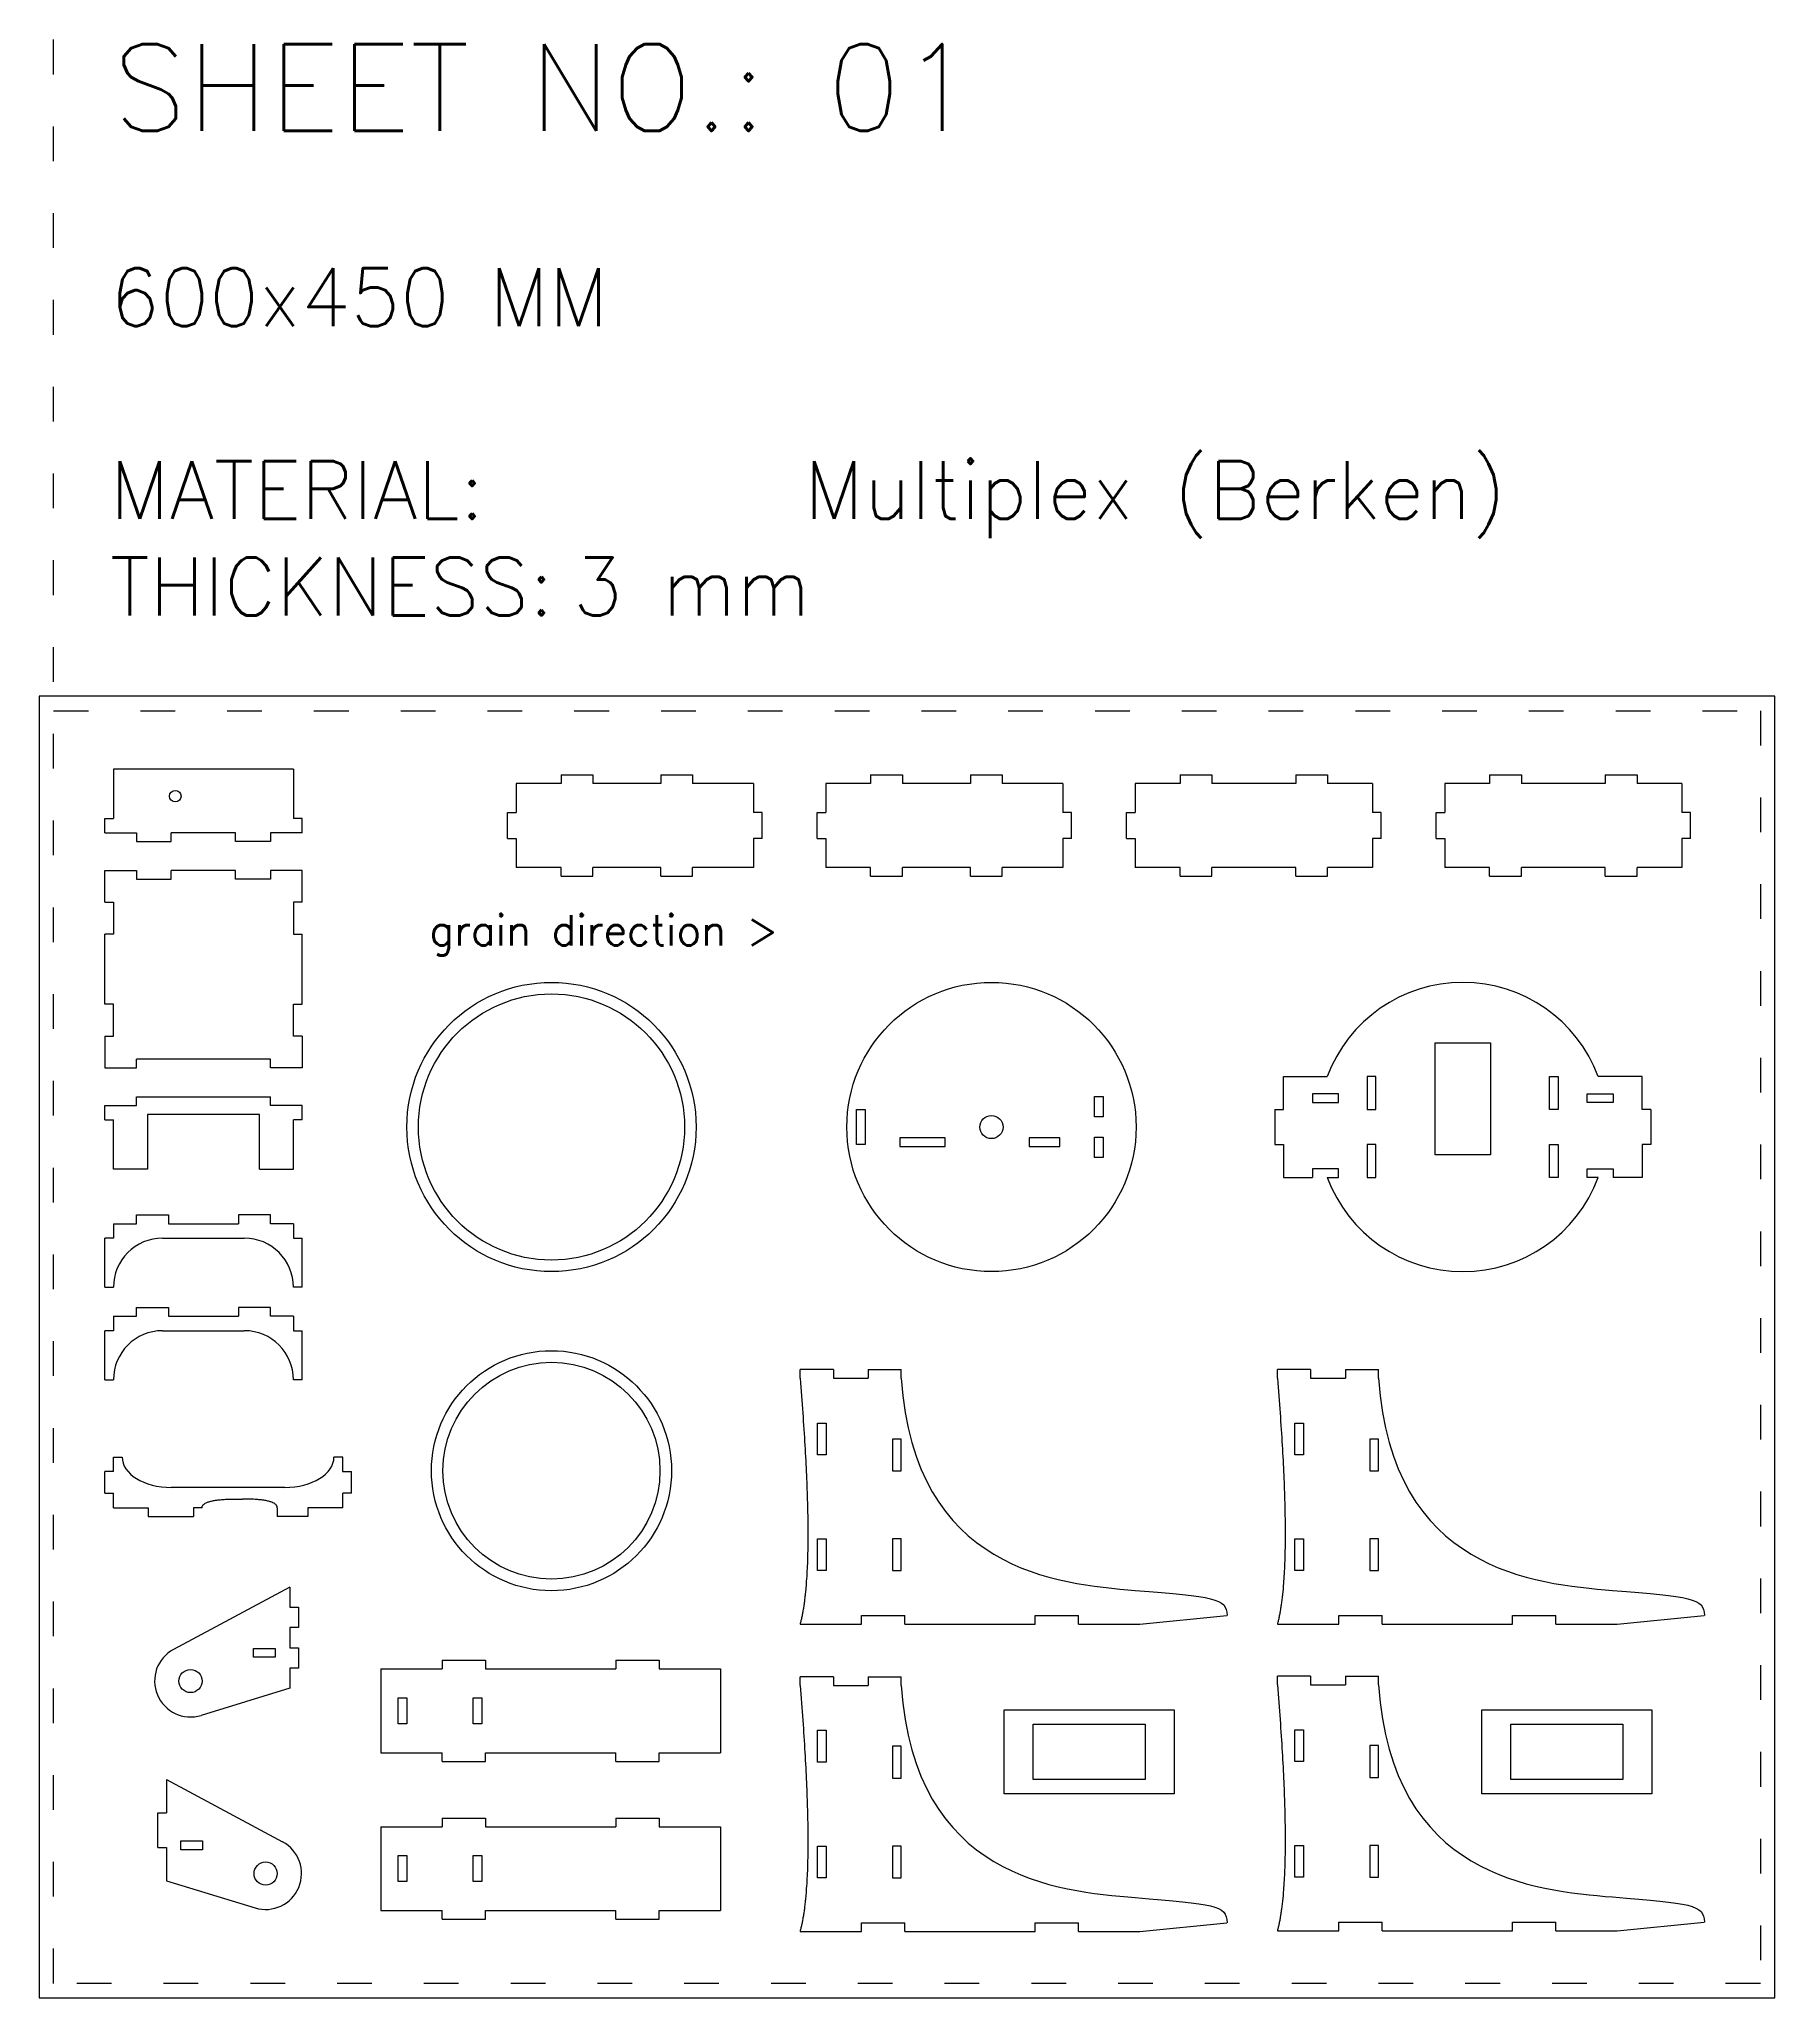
# Model space of a CAD drawing. Header units: millimetres. Extents: x 1861 to 2461, y 3169 to 3847.
import ezdxf
from ezdxf.enums import TextEntityAlignment as Align

# ---------------------------------------------------------------- set-up
doc = ezdxf.new("R2010")
doc.units = ezdxf.units.MM
doc.header["$MEASUREMENT"] = 0
doc.linetypes.add('ACAD_ISO03W100', pattern=[30, 12, -18])
for name, color, linetype, lineweight in [('01_CUTTING', 1, 'Continuous', 5), ('04_SHEET OUTLINE', 2, 'Continuous', 5), ('05_REMARKS', 254, 'Continuous', 5)]:
    doc.layers.add(name, color=color, linetype=linetype, lineweight=lineweight)
doc.styles.get("Standard").update_dxf_attribs({"font": 'ROMANS.SHX'})

msp = doc.modelspace()

# ---------------------------------------------------------------- linework, layer by layer
at = {"layer": '01_CUTTING'}
for p, q in [((1886.99, 3594.25), (1886.99, 3577.25)), ((1949.24, 3594.25), (1886.99, 3594.25)), ((1949.24, 3594.25), (1949.24, 3577.25)), ((2026.22, 3589.29), (2026.22, 3579.29)), ((2041.72, 3589.29), (2026.22, 3589.29)), ((2041.72, 3592.29), (2052.72, 3592.29)), ((2041.72, 3592.29), (2041.72, 3589.29)), ((2052.72, 3592.29), (2052.72, 3589.29)), ((2076.22, 3589.29), (2052.72, 3589.29)), ((2076.22, 3592.29), (2087.22, 3592.29)), ((2076.22, 3592.29), (2076.22, 3589.29)), ((2087.22, 3592.29), (2087.22, 3589.29)), ((2108.22, 3589.29), (2087.22, 3589.29)), ((2108.22, 3589.29), (2108.22, 3579.29)), ((2133.22, 3589.29), (2133.22, 3579.29)), ((2148.72, 3589.29), (2133.22, 3589.29)), ((2148.72, 3592.29), (2159.72, 3592.29)), ((2148.72, 3592.29), (2148.72, 3589.29)), ((2159.72, 3592.29), (2159.72, 3589.29)), ((2183.22, 3589.29), (2159.72, 3589.29)), ((2183.22, 3592.29), (2194.22, 3592.29)), ((2183.22, 3592.29), (2183.22, 3589.29)), ((2194.22, 3592.29), (2194.22, 3589.29)), ((2215.22, 3589.29), (2194.22, 3589.29)), ((2215.22, 3589.29), (2215.22, 3579.29)), ((2240.22, 3589.29), (2240.22, 3579.29)), ((2255.72, 3589.29), (2240.22, 3589.29)), ((2255.72, 3592.29), (2266.72, 3592.29)), ((2255.72, 3592.29), (2255.72, 3589.29)), ((2266.72, 3592.29), (2266.72, 3589.29)), ((2295.72, 3589.29), (2266.72, 3589.29)), ((2295.72, 3592.29), (2306.72, 3592.29)), ((2295.72, 3592.29), (2295.72, 3589.29)), ((2306.72, 3592.29), (2306.72, 3589.29)), ((2322.22, 3589.29), (2306.72, 3589.29)), ((2322.22, 3589.29), (2322.22, 3579.29)), ((2347.22, 3589.29), (2347.22, 3579.29)), ((2362.72, 3589.29), (2347.22, 3589.29)), ((2362.72, 3592.29), (2373.72, 3592.29)), ((2362.72, 3592.29), (2362.72, 3589.29)), ((2373.72, 3592.29), (2373.72, 3589.29)), ((2402.72, 3589.29), (2373.72, 3589.29)), ((2402.72, 3592.29), (2413.72, 3592.29)), ((2402.72, 3592.29), (2402.72, 3589.29)), ((2413.72, 3592.29), (2413.72, 3589.29)), ((2429.22, 3589.29), (2413.72, 3589.29)), ((2429.22, 3589.29), (2429.22, 3579.29)), ((1883.99, 3577.25), (1886.99, 3577.25)), ((1883.99, 3572.25), (1883.99, 3577.25)), ((1952.24, 3577.25), (1949.24, 3577.25)), ((1952.24, 3572.25), (1952.24, 3577.25)), ((2023.22, 3570.29), (2023.22, 3579.29)), ((2023.22, 3579.29), (2026.22, 3579.29)), ((2111.22, 3579.29), (2108.22, 3579.29)), ((2111.22, 3570.29), (2111.22, 3579.29)), ((2130.22, 3570.29), (2130.22, 3579.29)), ((2130.22, 3579.29), (2133.22, 3579.29)), ((2218.22, 3579.29), (2215.22, 3579.29)), ((2218.22, 3570.29), (2218.22, 3579.29)), ((2237.22, 3570.29), (2237.22, 3579.29)), ((2237.22, 3579.29), (2240.22, 3579.29)), ((2325.22, 3579.29), (2322.22, 3579.29)), ((2325.22, 3570.29), (2325.22, 3579.29)), ((2344.22, 3570.29), (2344.22, 3579.29)), ((2344.22, 3579.29), (2347.22, 3579.29)), ((2432.22, 3579.29), (2429.22, 3579.29)), ((2432.22, 3570.29), (2432.22, 3579.29)), ((1883.99, 3572.25), (1894.99, 3572.25)), ((1894.99, 3572.25), (1894.99, 3569.25)), ((1894.99, 3569.25), (1906.99, 3569.25)), ((1906.99, 3569.25), (1906.99, 3572.25)), ((1929.24, 3572.25), (1906.99, 3572.25)), ((1929.24, 3569.25), (1929.24, 3572.25)), ((1941.24, 3569.25), (1929.24, 3569.25)), ((1941.24, 3572.25), (1941.24, 3569.25)), ((1952.24, 3572.25), (1941.24, 3572.25)), ((2023.22, 3570.29), (2026.22, 3570.29)), ((2026.22, 3570.29), (2026.22, 3560.29)), ((2111.22, 3570.29), (2108.22, 3570.29)), ((2108.22, 3570.29), (2108.22, 3560.29)), ((2130.22, 3570.29), (2133.22, 3570.29)), ((2133.22, 3570.29), (2133.22, 3560.29)), ((2218.22, 3570.29), (2215.22, 3570.29)), ((2215.22, 3570.29), (2215.22, 3560.29)), ((2237.22, 3570.29), (2240.22, 3570.29)), ((2240.22, 3570.29), (2240.22, 3560.29)), ((2325.22, 3570.29), (2322.22, 3570.29)), ((2322.22, 3570.29), (2322.22, 3560.29)), ((2344.22, 3570.29), (2347.22, 3570.29)), ((2347.22, 3570.29), (2347.22, 3560.29)), ((2432.22, 3570.29), (2429.22, 3570.29)), ((2429.22, 3570.29), (2429.22, 3560.29)), ((1883.99, 3559.25), (1894.99, 3559.25)), ((1883.99, 3548.25), (1883.99, 3559.25)), ((1894.99, 3559.25), (1894.99, 3556.25)), ((1894.99, 3556.25), (1906.99, 3556.25)), ((1906.99, 3556.25), (1906.99, 3559.25)), ((1929.24, 3559.25), (1906.99, 3559.25)), ((1929.24, 3556.25), (1929.24, 3559.25)), ((1941.24, 3556.25), (1929.24, 3556.25)), ((1941.24, 3559.25), (1941.24, 3556.25)), ((1952.24, 3559.25), (1941.24, 3559.25)), ((1952.24, 3548.25), (1952.24, 3559.25)), ((2041.72, 3560.29), (2026.22, 3560.29)), ((2041.72, 3557.29), (2041.72, 3560.29)), ((2041.72, 3557.29), (2052.72, 3557.29)), ((2052.72, 3557.29), (2052.72, 3560.29)), ((2076.22, 3560.29), (2052.72, 3560.29)), ((2076.22, 3557.29), (2076.22, 3560.29)), ((2076.22, 3557.29), (2087.22, 3557.29)), ((2087.22, 3557.29), (2087.22, 3560.29)), ((2108.22, 3560.29), (2087.22, 3560.29)), ((2148.72, 3560.29), (2133.22, 3560.29)), ((2148.72, 3557.29), (2148.72, 3560.29)), ((2148.72, 3557.29), (2159.72, 3557.29)), ((2159.72, 3557.29), (2159.72, 3560.29)), ((2183.22, 3560.29), (2159.72, 3560.29)), ((2183.22, 3557.29), (2183.22, 3560.29)), ((2183.22, 3557.29), (2194.22, 3557.29)), ((2194.22, 3557.29), (2194.22, 3560.29)), ((2215.22, 3560.29), (2194.22, 3560.29)), ((2255.72, 3560.29), (2240.22, 3560.29)), ((2255.72, 3557.29), (2255.72, 3560.29)), ((2255.72, 3557.29), (2266.72, 3557.29)), ((2266.72, 3557.29), (2266.72, 3560.29)), ((2295.72, 3560.29), (2266.72, 3560.29)), ((2295.72, 3557.29), (2295.72, 3560.29)), ((2295.72, 3557.29), (2306.72, 3557.29)), ((2306.72, 3557.29), (2306.72, 3560.29)), ((2322.22, 3560.29), (2306.72, 3560.29)), ((2362.72, 3560.29), (2347.22, 3560.29)), ((2362.72, 3557.29), (2362.72, 3560.29)), ((2362.72, 3557.29), (2373.72, 3557.29)), ((2373.72, 3557.29), (2373.72, 3560.29)), ((2402.72, 3560.29), (2373.72, 3560.29)), ((2402.72, 3557.29), (2402.72, 3560.29)), ((2402.72, 3557.29), (2413.72, 3557.29)), ((2413.72, 3557.29), (2413.72, 3560.29)), ((2429.22, 3560.29), (2413.72, 3560.29)), ((1883.99, 3548.25), (1886.99, 3548.25)), ((1886.99, 3548.25), (1886.99, 3537.25)), ((1952.24, 3548.25), (1949.24, 3548.25)), ((1949.24, 3548.25), (1949.24, 3537.25)), ((1886.99, 3537.25), (1883.99, 3537.25)), ((1883.99, 3513), (1883.99, 3537.25)), ((1949.24, 3537.25), (1952.24, 3537.25)), ((1952.24, 3513), (1952.24, 3537.25)), ((1886.99, 3513), (1883.99, 3513)), ((1886.99, 3502), (1886.99, 3513)), ((1949.24, 3502), (1949.24, 3513)), ((1949.24, 3513), (1952.24, 3513)), ((1883.99, 3502), (1886.99, 3502)), ((1883.99, 3502), (1883.99, 3491)), ((1952.24, 3502), (1949.24, 3502)), ((1952.24, 3502), (1952.24, 3491)), ((2343.9, 3460.94), (2343.9, 3499.69)), ((2343.9, 3499.69), (2363, 3499.69)), ((2363, 3499.69), (2363, 3460.94)), ((1883.99, 3491), (1894.99, 3491)), ((1894.99, 3491), (1894.99, 3494)), ((1941.24, 3494), (1894.99, 3494)), ((1941.24, 3491), (1941.24, 3494)), ((1952.24, 3491), (1941.24, 3491)), ((2291.45, 3476.57), (2291.45, 3488.07)), ((2291.45, 3488.07), (2306.61, 3488.07)), ((2320.45, 3488.07), (2320.45, 3476.57)), ((2323.45, 3488.07), (2320.45, 3488.07)), ((2323.45, 3476.57), (2323.45, 3488.07)), ((2383.45, 3476.57), (2383.45, 3488.07)), ((2383.45, 3488.07), (2386.45, 3488.07)), ((2386.45, 3488.07), (2386.45, 3476.57)), ((2415.45, 3488.07), (2400.29, 3488.07)), ((2415.45, 3476.57), (2415.45, 3488.07)), ((1894.99, 3478), (1894.99, 3481)), ((1894.99, 3481), (1941.24, 3481)), ((1941.24, 3478), (1941.24, 3481)), ((2226.15, 3474.07), (2226.15, 3481.07)), ((2226.15, 3481.07), (2229.15, 3481.07)), ((2229.15, 3481.07), (2229.15, 3474.07)), ((2310.45, 3482.07), (2301.45, 3482.07)), ((2301.45, 3482.07), (2301.45, 3479.07)), ((2310.45, 3479.07), (2310.45, 3482.07)), ((2396.45, 3479.07), (2396.45, 3482.07)), ((2396.45, 3482.07), (2405.45, 3482.07)), ((2405.45, 3482.07), (2405.45, 3479.07)), ((1883.99, 3478), (1894.99, 3478)), ((1883.99, 3473), (1883.99, 3478)), ((1937.49, 3474.85), (1898.74, 3474.85)), ((1898.74, 3474.85), (1898.74, 3456)), ((1937.49, 3456), (1937.49, 3474.85)), ((1952.24, 3478), (1941.24, 3478)), ((1952.24, 3473), (1952.24, 3478)), ((2143.9, 3476.57), (2146.9, 3476.57)), ((2143.9, 3464.57), (2143.9, 3476.57)), ((2146.9, 3476.57), (2146.9, 3464.57)), ((2229.15, 3474.07), (2226.15, 3474.07)), ((2288.45, 3476.57), (2291.45, 3476.57)), ((2288.45, 3476.57), (2288.45, 3464.57)), ((2301.45, 3479.07), (2310.45, 3479.07)), ((2320.45, 3476.57), (2323.45, 3476.57)), ((2386.45, 3476.57), (2383.45, 3476.57)), ((2405.45, 3479.07), (2396.45, 3479.07)), ((2418.45, 3476.57), (2415.45, 3476.57)), ((2418.45, 3476.57), (2418.45, 3464.57)), ((1883.99, 3473), (1886.99, 3473)), ((1886.99, 3456), (1886.99, 3473)), ((1949.24, 3456), (1949.24, 3473)), ((1952.24, 3473), (1949.24, 3473)), ((2146.9, 3464.57), (2143.9, 3464.57)), ((2174.52, 3466.82), (2158.9, 3466.82)), ((2158.9, 3466.82), (2158.9, 3463.82)), ((2158.9, 3463.82), (2174.52, 3463.82)), ((2174.52, 3463.82), (2174.52, 3466.82)), ((2214.15, 3466.82), (2203.52, 3466.82)), ((2203.52, 3466.82), (2203.52, 3463.82)), ((2203.52, 3463.82), (2214.15, 3463.82)), ((2214.15, 3463.82), (2214.15, 3466.82)), ((2226.15, 3467.07), (2229.15, 3467.07)), ((2226.15, 3460.07), (2226.15, 3467.07)), ((2229.15, 3467.07), (2229.15, 3460.07)), ((2288.45, 3464.57), (2291.45, 3464.57)), ((2291.45, 3464.57), (2291.45, 3453.07)), ((2320.45, 3464.57), (2320.45, 3453.07)), ((2323.45, 3464.57), (2320.45, 3464.57)), ((2323.45, 3453.07), (2323.45, 3464.57)), ((2363, 3460.94), (2343.9, 3460.94)), ((2383.45, 3453.07), (2383.45, 3464.57)), ((2383.45, 3464.57), (2386.45, 3464.57)), ((2386.45, 3464.57), (2386.45, 3453.07)), ((2418.45, 3464.57), (2415.45, 3464.57)), ((2415.45, 3464.57), (2415.45, 3453.07)), ((1898.74, 3456), (1886.99, 3456)), ((1937.49, 3456), (1949.24, 3456)), ((2229.15, 3460.07), (2226.15, 3460.07)), ((2310.45, 3456.07), (2301.45, 3456.07)), ((2301.45, 3456.07), (2301.45, 3453.07)), ((2310.45, 3453.07), (2310.45, 3456.07)), ((2396.45, 3453.07), (2396.45, 3456.07)), ((2396.45, 3456.07), (2405.45, 3456.07)), ((2405.45, 3456.07), (2405.45, 3453.07)), ((2291.45, 3453.07), (2301.45, 3453.07)), ((2302.45, 3453.07), (2302.45, 3453.07)), ((2306.61, 3453.07), (2310.45, 3453.07)), ((2320.45, 3453.07), (2323.45, 3453.07)), ((2386.45, 3453.07), (2383.45, 3453.07)), ((2400.29, 3453.07), (2396.45, 3453.07)), ((2404.45, 3453.07), (2404.45, 3453.07)), ((2415.45, 3453.07), (2405.45, 3453.07)), ((1894.99, 3437.15), (1894.99, 3440.15)), ((1894.99, 3440.15), (1905.99, 3440.15)), ((1905.99, 3440.15), (1905.99, 3437.15)), ((1941.24, 3440.15), (1930.24, 3440.15)), ((1930.24, 3440.15), (1930.24, 3437.15)), ((1941.24, 3437.15), (1941.24, 3440.15)), ((1886.99, 3437.15), (1894.99, 3437.15)), ((1886.99, 3437.15), (1886.99, 3432.15)), ((1905.99, 3437.15), (1930.24, 3437.15)), ((1949.24, 3437.15), (1941.24, 3437.15)), ((1949.24, 3437.15), (1949.24, 3432.15)), ((1886.99, 3432.15), (1883.99, 3432.15)), ((1883.99, 3415.15), (1883.99, 3432.15)), ((1903.99, 3432.15), (1932.24, 3432.15)), ((1949.24, 3432.15), (1952.24, 3432.15)), ((1952.24, 3415.15), (1952.24, 3432.15)), ((1883.99, 3415.15), (1886.99, 3415.15)), ((1952.24, 3415.15), (1949.24, 3415.15)), ((1894.99, 3405.15), (1894.99, 3408.15)), ((1894.99, 3408.15), (1905.99, 3408.15)), ((1905.99, 3408.15), (1905.99, 3405.15)), ((1941.24, 3408.15), (1930.24, 3408.15)), ((1930.24, 3408.15), (1930.24, 3405.15)), ((1941.24, 3405.15), (1941.24, 3408.15)), ((1886.99, 3400.15), (1883.99, 3400.15)), ((1883.99, 3383.15), (1883.99, 3400.15)), ((1886.99, 3405.15), (1894.99, 3405.15)), ((1886.99, 3405.15), (1886.99, 3400.15)), ((1903.99, 3400.15), (1932.24, 3400.15)), ((1905.99, 3405.15), (1930.24, 3405.15)), ((1949.24, 3405.15), (1941.24, 3405.15)), ((1949.24, 3405.15), (1949.24, 3400.15)), ((1949.24, 3400.15), (1952.24, 3400.15)), ((1952.24, 3383.15), (1952.24, 3400.15)), ((2124.36, 3383.69), (2124.36, 3386.69)), ((2135.86, 3386.69), (2124.36, 3386.69)), ((2135.86, 3386.69), (2135.86, 3383.69)), ((2147.86, 3386.69), (2147.86, 3383.69)), ((2147.86, 3386.69), (2159.36, 3386.69)), ((2159.36, 3383.69), (2159.36, 3386.69)), ((2289.36, 3383.69), (2289.36, 3386.69)), ((2300.86, 3386.69), (2289.36, 3386.69)), ((2300.86, 3386.69), (2300.86, 3383.69)), ((2312.86, 3386.69), (2312.86, 3383.69)), ((2312.86, 3386.69), (2324.36, 3386.69)), ((2324.36, 3383.69), (2324.36, 3386.69)), ((1883.99, 3383.15), (1886.99, 3383.15)), ((1952.24, 3383.15), (1949.24, 3383.15)), ((2135.86, 3383.69), (2147.86, 3383.69)), ((2300.86, 3383.69), (2312.86, 3383.69)), ((2130.36, 3368.19), (2133.36, 3368.19)), ((2130.36, 3357.19), (2130.36, 3368.19)), ((2133.36, 3368.19), (2133.36, 3357.19)), ((2295.36, 3368.19), (2298.36, 3368.19)), ((2295.36, 3357.19), (2295.36, 3368.19)), ((2298.36, 3368.19), (2298.36, 3357.19)), ((2159.36, 3362.69), (2156.36, 3362.69)), ((2156.36, 3362.69), (2156.36, 3351.69)), ((2159.36, 3351.69), (2159.36, 3362.69)), ((2324.36, 3362.69), (2321.36, 3362.69)), ((2321.36, 3362.69), (2321.36, 3351.69)), ((2324.36, 3351.69), (2324.36, 3362.69)), ((1886.99, 3351.44), (1886.99, 3356.44)), ((1886.99, 3356.44), (1889.99, 3356.44)), ((1966.24, 3356.44), (1963.24, 3356.44)), ((1966.24, 3351.44), (1966.24, 3356.44)), ((2133.36, 3357.19), (2130.36, 3357.19)), ((2298.36, 3357.19), (2295.36, 3357.19)), ((1887.01, 3351.44), (1883.99, 3351.44)), ((1883.99, 3343.94), (1883.99, 3351.44)), ((1946.24, 3345.94), (1906.99, 3345.94)), ((1966.23, 3351.44), (1969.24, 3351.44)), ((1969.24, 3343.94), (1969.24, 3351.44)), ((2156.36, 3351.69), (2159.36, 3351.69)), ((2321.36, 3351.69), (2324.36, 3351.69)), ((1883.99, 3343.94), (1886.99, 3343.94)), ((1886.99, 3338.94), (1886.99, 3343.94)), ((1886.99, 3338.94), (1898.99, 3338.94)), ((1898.99, 3338.94), (1898.99, 3335.94)), ((1914.62, 3338.94), (1914.62, 3335.94)), ((1917.62, 3338.94), (1914.62, 3338.94)), ((1929.62, 3341.94), (1931.62, 3341.94)), ((1943.62, 3338.94), (1943.62, 3335.94)), ((1966.24, 3338.94), (1954.24, 3338.94)), ((1954.24, 3338.94), (1954.24, 3335.94)), ((1969.24, 3343.94), (1966.24, 3343.94)), ((1966.24, 3338.94), (1966.24, 3343.94)), ((1898.99, 3335.94), (1914.62, 3335.94)), ((1954.24, 3335.94), (1943.62, 3335.94)), ((2130.36, 3328.19), (2133.36, 3328.19)), ((2130.36, 3317.19), (2130.36, 3328.19)), ((2133.36, 3328.19), (2133.36, 3317.19)), ((2159.36, 3328.19), (2156.36, 3328.19)), ((2156.36, 3328.19), (2156.36, 3317.19)), ((2159.36, 3317.19), (2159.36, 3328.19)), ((2295.36, 3328.19), (2298.36, 3328.19)), ((2295.36, 3317.19), (2295.36, 3328.19)), ((2298.36, 3328.19), (2298.36, 3317.19)), ((2324.36, 3328.19), (2321.36, 3328.19)), ((2321.36, 3328.19), (2321.36, 3317.19)), ((2324.36, 3317.19), (2324.36, 3328.19)), ((1947.94, 3311.53), (1907.76, 3289.98)), ((1947.94, 3311.53), (1947.94, 3304.53)), ((2133.36, 3317.19), (2130.36, 3317.19)), ((2156.36, 3317.19), (2159.36, 3317.19)), ((2298.36, 3317.19), (2295.36, 3317.19)), ((2321.36, 3317.19), (2324.36, 3317.19)), ((1947.94, 3304.53), (1950.94, 3304.53)), ((1950.94, 3304.53), (1950.94, 3297.53)), ((2124.36, 3298.69), (2145.61, 3298.69)), ((2145.61, 3298.69), (2145.61, 3301.69)), ((2145.61, 3301.69), (2160.61, 3301.69)), ((2160.61, 3298.69), (2160.61, 3301.69)), ((2160.61, 3298.69), (2205.61, 3298.69)), ((2205.61, 3298.69), (2205.61, 3301.69)), ((2205.61, 3301.69), (2220.61, 3301.69)), ((2220.61, 3298.69), (2220.61, 3301.69)), ((2220.61, 3298.69), (2241.86, 3298.69)), ((2241.86, 3298.69), (2271.86, 3301.69)), ((2289.36, 3298.69), (2310.61, 3298.69)), ((2310.61, 3298.69), (2310.61, 3301.69)), ((2310.61, 3301.69), (2325.61, 3301.69)), ((2325.61, 3298.69), (2325.61, 3301.69)), ((2325.61, 3298.69), (2370.61, 3298.69)), ((2370.61, 3298.69), (2370.61, 3301.69)), ((2370.61, 3301.69), (2385.61, 3301.69)), ((2385.61, 3298.69), (2385.61, 3301.69)), ((2385.61, 3298.69), (2406.86, 3298.69)), ((2406.86, 3298.69), (2436.86, 3301.69)), ((1950.94, 3297.53), (1947.94, 3297.53)), ((1947.94, 3297.53), (1947.94, 3290.53)), ((1935.44, 3287.28), (1935.44, 3290.28)), ((1935.44, 3290.28), (1942.94, 3290.28)), ((1942.94, 3287.28), (1935.44, 3287.28)), ((1942.94, 3290.28), (1942.94, 3287.28)), ((1947.94, 3290.53), (1950.94, 3290.53)), ((1950.94, 3290.53), (1950.94, 3283.53)), ((2000.63, 3286.22), (2015.63, 3286.22)), ((2000.63, 3286.22), (2000.63, 3283.22)), ((2015.63, 3286.22), (2015.63, 3283.22)), ((2060.63, 3286.22), (2075.63, 3286.22)), ((2060.63, 3286.22), (2060.63, 3283.22)), ((2075.63, 3286.22), (2075.63, 3283.22)), ((1950.94, 3283.53), (1947.94, 3283.53)), ((1947.94, 3283.53), (1947.94, 3276.53)), ((1979.38, 3283.22), (1979.38, 3254.22)), ((1979.38, 3283.22), (2000.63, 3283.22)), ((2015.63, 3283.22), (2060.63, 3283.22)), ((2075.63, 3283.22), (2096.88, 3283.22)), ((2096.88, 3283.22), (2096.88, 3254.22)), ((2124.36, 3277.48), (2124.36, 3280.48)), ((2135.86, 3280.48), (2124.36, 3280.48)), ((2135.86, 3280.48), (2135.86, 3277.48)), ((2147.86, 3280.48), (2147.86, 3277.48)), ((2147.86, 3280.48), (2159.36, 3280.48)), ((2159.36, 3277.48), (2159.36, 3280.48)), ((2289.36, 3277.69), (2289.36, 3280.69)), ((2300.86, 3280.69), (2289.36, 3280.69)), ((2300.86, 3280.69), (2300.86, 3277.69)), ((2300.86, 3277.69), (2312.86, 3277.69)), ((2312.86, 3280.69), (2312.86, 3277.69)), ((2312.86, 3280.69), (2324.36, 3280.69)), ((2324.36, 3277.69), (2324.36, 3280.69)), ((1947.94, 3276.53), (1917.27, 3267.15)), ((1985.38, 3273.22), (1988.38, 3273.22)), ((1985.38, 3264.22), (1985.38, 3273.22)), ((1988.38, 3273.22), (1988.38, 3264.22)), ((2011.38, 3273.22), (2014.38, 3273.22)), ((2011.38, 3264.22), (2011.38, 3273.22)), ((2014.38, 3273.22), (2014.38, 3264.22)), ((2135.86, 3277.48), (2147.86, 3277.48)), ((1988.38, 3264.22), (1985.38, 3264.22)), ((2014.38, 3264.22), (2011.38, 3264.22)), ((2194.9, 3239.99), (2194.9, 3269.09)), ((2194.9, 3269.09), (2253.65, 3269.09)), ((2204.9, 3264.09), (2243.65, 3264.09)), ((2204.9, 3244.99), (2204.9, 3264.09)), ((2243.65, 3264.09), (2243.65, 3244.99)), ((2253.65, 3269.09), (2253.65, 3239.99)), ((2360.08, 3239.99), (2360.08, 3269.09)), ((2360.08, 3269.09), (2418.83, 3269.09)), ((2370.08, 3264.09), (2408.83, 3264.09)), ((2370.08, 3244.99), (2370.08, 3264.09)), ((2408.83, 3264.09), (2408.83, 3244.99)), ((2418.83, 3269.09), (2418.83, 3239.99)), ((2130.36, 3261.98), (2133.36, 3261.98)), ((2130.36, 3250.98), (2130.36, 3261.98)), ((2133.36, 3261.98), (2133.36, 3250.98)), ((2295.36, 3262.19), (2298.36, 3262.19)), ((2295.36, 3251.19), (2295.36, 3262.19)), ((2298.36, 3262.19), (2298.36, 3251.19)), ((1979.38, 3254.22), (2000.63, 3254.22)), ((2000.63, 3251.22), (2000.63, 3254.22)), ((2000.63, 3251.22), (2015.63, 3251.22)), ((2015.63, 3251.22), (2015.63, 3254.22)), ((2015.63, 3254.22), (2060.63, 3254.22)), ((2060.63, 3251.22), (2060.63, 3254.22)), ((2060.63, 3251.22), (2075.63, 3251.22)), ((2075.63, 3251.22), (2075.63, 3254.22)), ((2075.63, 3254.22), (2096.88, 3254.22)), ((2133.36, 3250.98), (2130.36, 3250.98)), ((2159.36, 3256.48), (2156.36, 3256.48)), ((2156.36, 3256.48), (2156.36, 3245.48)), ((2159.36, 3245.48), (2159.36, 3256.48)), ((2298.36, 3251.19), (2295.36, 3251.19)), ((2324.36, 3256.69), (2321.36, 3256.69)), ((2321.36, 3256.69), (2321.36, 3245.69)), ((2324.36, 3245.69), (2324.36, 3256.69)), ((1905.3, 3244.97), (1945.47, 3223.42)), ((1905.3, 3244.97), (1905.3, 3233.47)), ((2156.36, 3245.48), (2159.36, 3245.48)), ((2243.65, 3244.99), (2204.9, 3244.99)), ((2321.36, 3245.69), (2324.36, 3245.69)), ((2408.83, 3244.99), (2370.08, 3244.99)), ((2253.65, 3239.99), (2194.9, 3239.99)), ((2418.83, 3239.99), (2360.08, 3239.99)), ((1902.3, 3221.47), (1902.3, 3233.47)), ((1902.3, 3233.47), (1905.3, 3233.47)), ((2000.63, 3231.67), (2015.63, 3231.67)), ((2000.63, 3231.67), (2000.63, 3228.67)), ((2015.63, 3231.67), (2015.63, 3228.67)), ((2060.63, 3231.67), (2075.63, 3231.67)), ((2060.63, 3231.67), (2060.63, 3228.67)), ((2075.63, 3231.67), (2075.63, 3228.67)), ((1910.3, 3220.72), (1910.3, 3223.72)), ((1910.3, 3223.72), (1917.8, 3223.72)), ((1917.8, 3223.72), (1917.8, 3220.72)), ((1979.38, 3228.67), (1979.38, 3199.67)), ((1979.38, 3228.67), (2000.63, 3228.67)), ((2015.63, 3228.67), (2060.63, 3228.67)), ((2075.63, 3228.67), (2096.88, 3228.67)), ((2096.88, 3228.67), (2096.88, 3199.67)), ((1902.3, 3221.47), (1905.3, 3221.47)), ((1905.3, 3221.47), (1905.3, 3209.97)), ((1917.8, 3220.72), (1910.3, 3220.72)), ((1985.38, 3218.67), (1988.38, 3218.67)), ((1985.38, 3209.67), (1985.38, 3218.67)), ((1988.38, 3218.67), (1988.38, 3209.67)), ((2011.38, 3218.67), (2014.38, 3218.67)), ((2011.38, 3209.67), (2011.38, 3218.67)), ((2014.38, 3218.67), (2014.38, 3209.67)), ((2130.36, 3221.98), (2133.36, 3221.98)), ((2130.36, 3210.98), (2130.36, 3221.98)), ((2133.36, 3221.98), (2133.36, 3210.98)), ((2159.36, 3221.98), (2156.36, 3221.98)), ((2156.36, 3221.98), (2156.36, 3210.98)), ((2159.36, 3210.98), (2159.36, 3221.98)), ((2295.36, 3222.19), (2298.36, 3222.19)), ((2295.36, 3211.19), (2295.36, 3222.19)), ((2298.36, 3222.19), (2298.36, 3211.19)), ((2324.36, 3222.19), (2321.36, 3222.19)), ((2321.36, 3222.19), (2321.36, 3211.19)), ((2324.36, 3211.19), (2324.36, 3222.19)), ((1905.3, 3209.97), (1935.97, 3200.59)), ((2133.36, 3210.98), (2130.36, 3210.98)), ((2156.36, 3210.98), (2159.36, 3210.98)), ((2298.36, 3211.19), (2295.36, 3211.19)), ((2321.36, 3211.19), (2324.36, 3211.19)), ((1988.38, 3209.67), (1985.38, 3209.67)), ((2014.38, 3209.67), (2011.38, 3209.67)), ((1979.38, 3199.67), (2000.63, 3199.67)), ((2000.63, 3196.67), (2000.63, 3199.67)), ((2000.63, 3196.67), (2015.63, 3196.67)), ((2015.63, 3196.67), (2015.63, 3199.67)), ((2015.63, 3199.67), (2060.63, 3199.67)), ((2060.63, 3196.67), (2060.63, 3199.67)), ((2060.63, 3196.67), (2075.63, 3196.67)), ((2075.63, 3196.67), (2075.63, 3199.67)), ((2075.63, 3199.67), (2096.88, 3199.67)), ((2124.36, 3192.48), (2145.61, 3192.48)), ((2145.61, 3192.48), (2145.61, 3195.48)), ((2145.61, 3195.48), (2160.61, 3195.48)), ((2160.61, 3192.48), (2160.61, 3195.48)), ((2160.61, 3192.48), (2205.61, 3192.48)), ((2205.61, 3192.48), (2205.61, 3195.48)), ((2205.61, 3195.48), (2220.61, 3195.48)), ((2220.61, 3192.48), (2220.61, 3195.48)), ((2220.61, 3192.48), (2241.86, 3192.48)), ((2241.86, 3192.48), (2271.86, 3195.48)), ((2289.36, 3192.69), (2310.61, 3192.69)), ((2310.61, 3192.69), (2310.61, 3195.69)), ((2310.61, 3195.69), (2325.61, 3195.69)), ((2325.61, 3192.69), (2325.61, 3195.69)), ((2325.61, 3192.69), (2370.61, 3192.69)), ((2370.61, 3192.69), (2370.61, 3195.69)), ((2370.61, 3195.69), (2385.61, 3195.69)), ((2385.61, 3192.69), (2385.61, 3195.69)), ((2385.61, 3192.69), (2406.86, 3192.69)), ((2406.86, 3192.69), (2436.86, 3195.69))]:
    msp.add_line(p, q, dxfattribs=at)
at = {"layer": '01_CUTTING', "lineweight": 5}
for centre, radius in [((1908.37, 3584.95), 2), ((2038.42, 3470.57), 50), ((2038.42, 3470.57), 46), ((2190.52, 3470.57), 50), ((2190.52, 3470.57), 4), ((2038.42, 3351.74), 41.5), ((2038.42, 3351.74), 37.5), ((1913.64, 3279.03), 4), ((1939.6, 3212.47), 4)]:
    msp.add_circle(centre, radius, dxfattribs=at)
at = {"layer": '01_CUTTING'}
for centre, radius, start, end in [((2353.45, 3470.57), 50, 20.48732, 159.51268), ((2353.45, 3470.57), 50, 200.48732, 339.51268), ((1903.99, 3415.15), 17, 90, 180), ((1932.24, 3415.15), 17, 0, 90), ((1903.99, 3383.15), 17, 90, 180), ((1932.24, 3383.15), 17, 0, 90), ((1913.64, 3279.03), 12.42, 118.21115, 287.01052), ((1939.6, 3212.47), 12.42, 252.98948, 61.78885)]:
    msp.add_arc(centre, radius, start, end, dxfattribs=at)
for centre, start_param, end_param in [((1906.99, 3356.44), 3.141593, 4.712389), ((1946.24, 3356.44), -1.570796, 0)]:
    msp.add_ellipse(centre, major_axis=(17, 0), ratio=0.617647, start_param=start_param, end_param=end_param, dxfattribs=at)
for points, degree in [([(2124.36, 3383.69), (2129.73, 3318.54), (2124.36, 3298.69)], 2), ([(2159.36, 3383.69), (2163.81, 3316.99), (2262.58, 3308.31), (2271.96, 3307.85), (2271.96, 3301.69)], 3), ([(2289.36, 3383.69), (2294.73, 3318.54), (2289.36, 3298.69)], 2), ([(2324.36, 3383.69), (2328.81, 3316.99), (2427.58, 3308.31), (2436.96, 3307.85), (2436.96, 3301.69)], 3), ([(1917.62, 3338.94), (1917.62, 3341.94), (1929.62, 3341.94)], 2), ([(1943.62, 3338.94), (1943.62, 3341.94), (1931.62, 3341.94)], 2), ([(2289.36, 3277.69), (2294.73, 3212.54), (2289.36, 3192.69)], 2), ([(2324.36, 3277.69), (2328.81, 3210.99), (2427.58, 3202.31), (2436.96, 3201.85), (2436.96, 3195.69)], 3), ([(2124.36, 3277.48), (2129.73, 3212.32), (2124.36, 3192.48)], 2), ([(2159.36, 3277.48), (2163.81, 3210.77), (2262.58, 3202.1), (2271.96, 3201.64), (2271.96, 3195.48)], 3)]:
    msp.add_open_spline(points, degree=degree, dxfattribs=at)
at = {"layer": '04_SHEET OUTLINE'}
msp.add_lwpolyline([(1861.32, 3169.5), (2461.32, 3169.5), (2461.32, 3619.5), (1861.32, 3619.5)], close=True, dxfattribs=at)
at = {"layer": '05_REMARKS', "linetype": 'ACAD_ISO03W100'}
msp.add_lwpolyline([(1866.32, 3614.5), (2456.32, 3614.5), (2456.32, 3174.5), (1866.32, 3174.5), (1866.32, 3846.67)], dxfattribs=at)

# ---------------------------------------------------------------- texts
at = {"layer": '05_REMARKS', "linetype": 'Continuous'}
msp.add_text('grain direction >', height=10.4877, dxfattribs=at).set_placement((2116.7, 3543.85), align=Align.TOP_RIGHT)
at = {"layer": '05_REMARKS', "attachment_point": 1}
for s, insert, char_height, width in [('SHEET NO.: 01', (1886.71, 3844.97), 30, 541.2863), ('600x450 MM\\P \\PMATERIAL:^I^IMultiplex (Berken)\\PTHICKNESS:^I3 mm', (1885.82, 3767.46), 20, 682.6047)]:
    msp.add_mtext(s, dxfattribs=dict(at, insert=insert, char_height=char_height, width=width))

doc.saveas('drawing.dxf')
